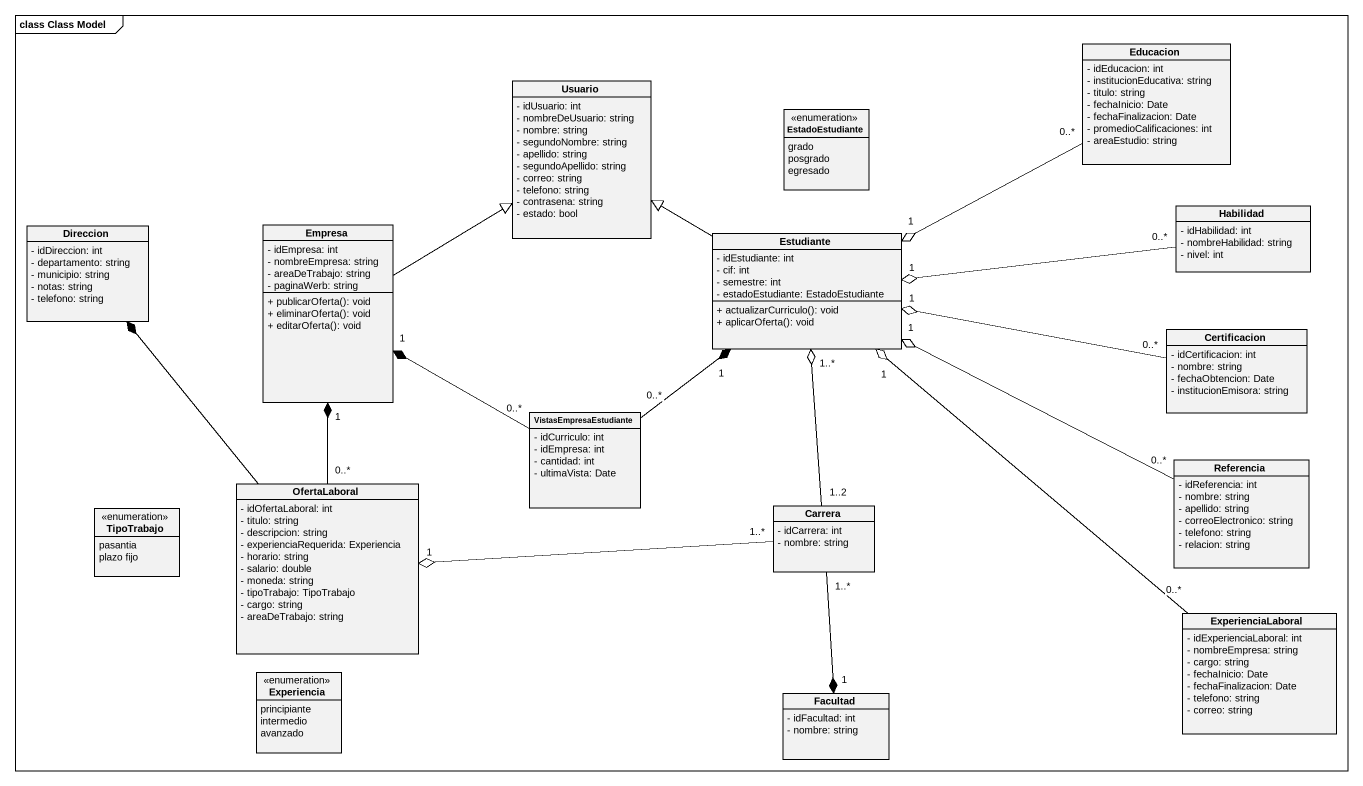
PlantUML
@startuml
mainframe class Class Model
hide circle
hide empty members
skinparam classAttributeIconSize 0
class Educacion {
  - idEducacion: int
  - institucionEducativa: string
  - titulo: string
  - fechaInicio: Date
  - fechaFinalizacion: Date
  - promedioCalificaciones: int
  - areaEstudio: string
}
class Usuario {
  - idUsuario: int
  - nombreDeUsuario: string
  - nombre: string
  - segundoNombre: string
  - apellido: string
  - segundoApellido: string
  - correo: string
  - telefono: string
  - contrasena: string
  - estado: bool
}
enum EstadoEstudiante {
  grado
  posgrado
  egresado
}
class Direccion {
  - idDireccion: int
  - departamento: string
  - municipio: string
  - notas: string
  - telefono: string
}
class Empresa {
  - idEmpresa: int
  - nombreEmpresa: string
  - areaDeTrabajo: string
  - paginaWerb: string
  + publicarOferta(): void
  + eliminarOferta(): void
  + editarOferta(): void
}
class Habilidad {
  - idHabilidad: int
  - nombreHabilidad: string
  - nivel: int
}
class Estudiante {
  - idEstudiante: int
  - cif: int
  - semestre: int
  - estadoEstudiante: EstadoEstudiante
  + actualizarCurriculo(): void
  + aplicarOferta(): void
}
class Certificacion {
  - idCertificacion: int
  - nombre: string
  - fechaObtencion: Date
  - institucionEmisora: string
}
class VistasEmpresaEstudiante {
  - idCurriculo: int
  - idEmpresa: int
  - cantidad: int
  - ultimaVista: Date
}
class OfertaLaboral {
  - idOfertaLaboral: int
  - titulo: string
  - descripcion: string
  - experienciaRequerida: Experiencia
  - horario: string
  - salario: double
  - moneda: string
  - tipoTrabajo: TipoTrabajo
  - cargo: string
  - areaDeTrabajo: string
}
class Referencia {
  - idReferencia: int
  - nombre: string
  - apellido: string
  - correoElectronico: string
  - telefono: string
  - relacion: string
}
enum TipoTrabajo {
  pasantia
  plazo fijo
}
class Carrera {
  - idCarrera: int
  - nombre: string
}
class ExperienciaLaboral {
  - idExperienciaLaboral: int
  - nombreEmpresa: string
  - cargo: string
  - fechaInicio: Date
  - fechaFinalizacion: Date
  - telefono: string
  - correo: string
}
enum Experiencia {
  principiante
  intermedio
  avanzado
}
class Facultad {
  - idFacultad: int
  - nombre: string
}
Educacion "0..*" -left-o "1" Estudiante
Empresa -up-|> Usuario
Habilidad "0..*" -left-o "1" Estudiante
Estudiante -left-|> Usuario
Certificacion "0..*" -left-o "1" Estudiante
VistasEmpresaEstudiante "0..*" -left-* "1" Empresa
VistasEmpresaEstudiante "0..*" -up-* "1" Estudiante
OfertaLaboral -up-* Direccion
OfertaLaboral "0..*" -up-* "1" Empresa
Referencia "0..*" -left-o "1" Estudiante
Carrera "1..2" -up-o "1..*" Estudiante
Carrera "1..*" -left-o "1" OfertaLaboral
Carrera "1..*" --* "1" Facultad
ExperienciaLaboral "0..*" -up-o "1" Estudiante
@enduml
